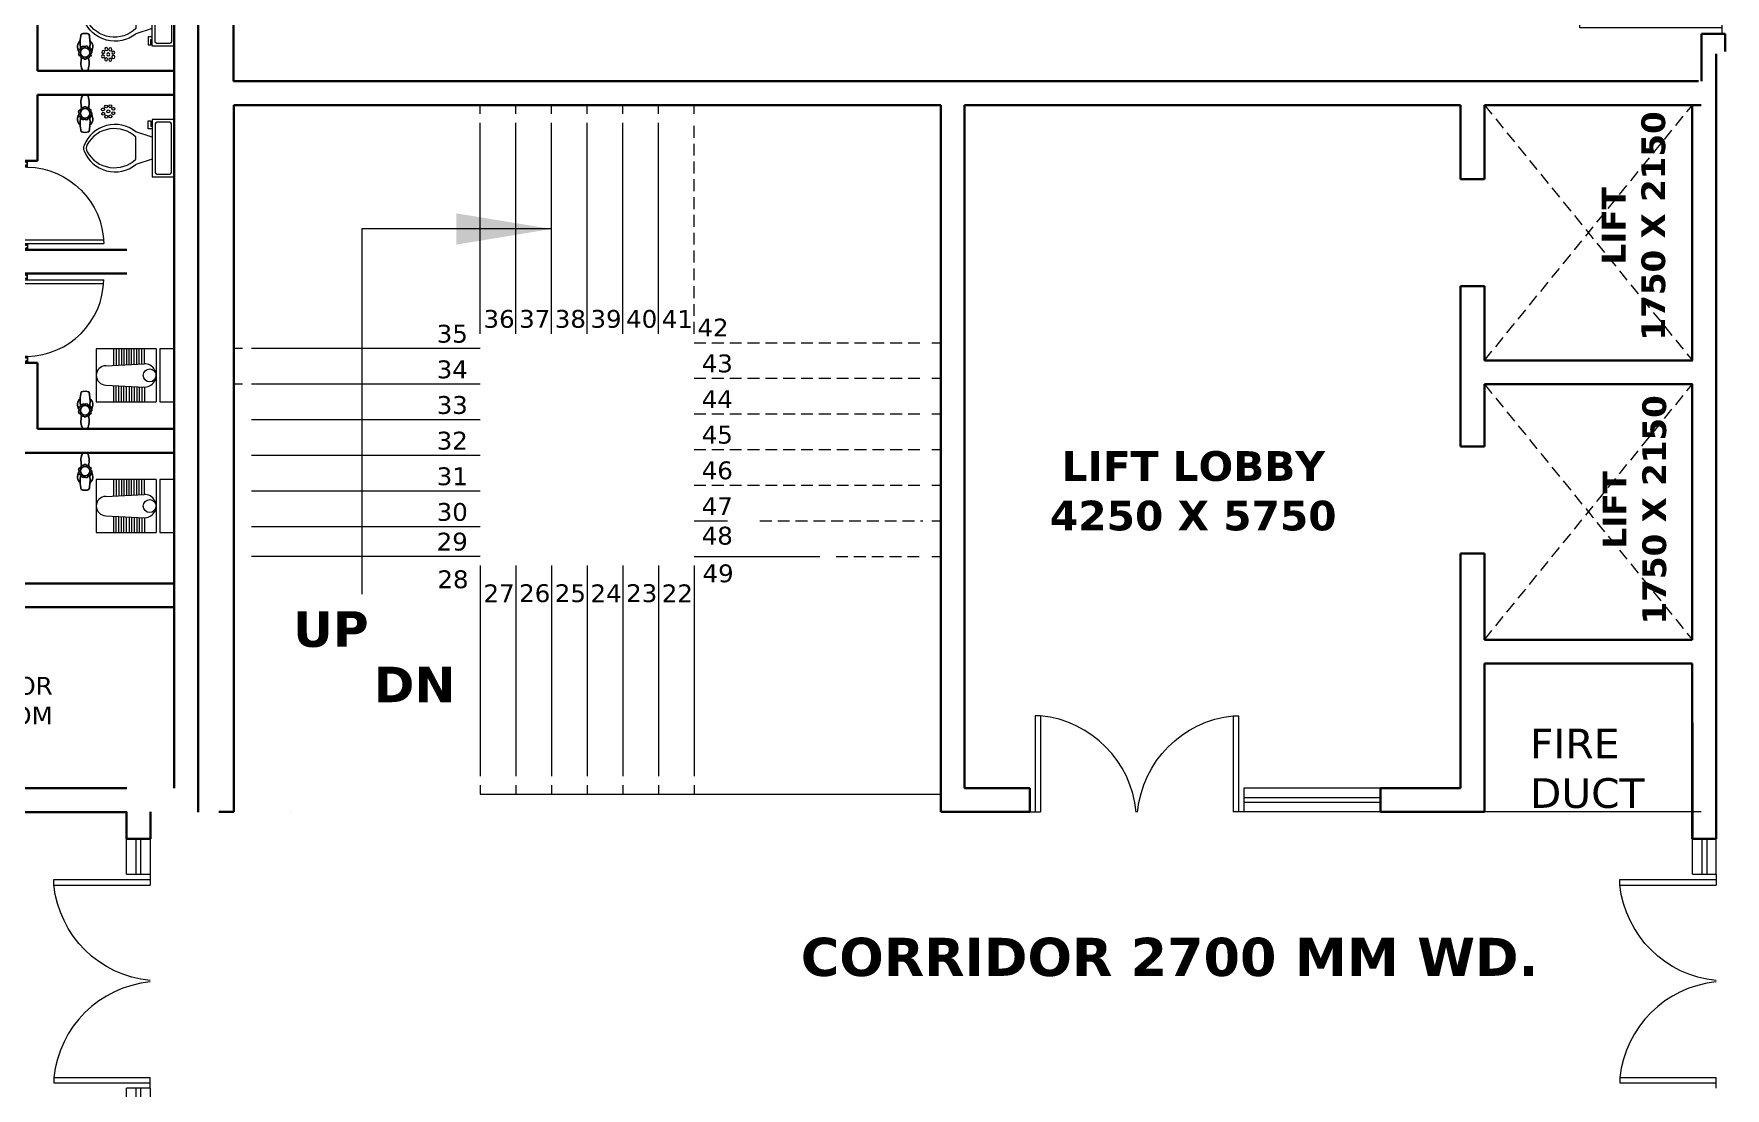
# Model space of a CAD drawing. Header units: millimetres. Extents: x -907591 to 4513934, y -12317808 to 1850003.
# Drawn here: x -446371 to -432139, y -5684151 to -5675276 of the extents above; entities that cross this region are included whole.
import ezdxf

# ---------------------------------------------------------------- set-up
doc = ezdxf.new("R2010")
doc.units = ezdxf.units.MM
doc.header["$LTSCALE"] = 2
doc.header["$MEASUREMENT"] = 0
doc.linetypes.add('HIDDEN', pattern=[0.375, 0.25, -0.125])
doc.layers.add('AEROW', color=7, linetype='Continuous', lineweight=15, true_color=0x0d0d0d)
doc.layers.add('partation wall', color=7, linetype='Continuous', lineweight=20, true_color=0x525023)
for name, color, linetype, lineweight in [('DOOR', 27, 'Continuous', 5), ('FIXTURE', 252, 'Continuous', 0), ('glass', 5, 'Continuous', 15), ('SILL', 74, 'Continuous', 9), ('STAIR', 252, 'Continuous', 9), ('tap', 97, 'Continuous', 25), ('TEXT', 7, 'Continuous', 13), ('WAll', 250, 'Continuous', 35)]:
    doc.layers.add(name, color=color, linetype=linetype, lineweight=lineweight)
doc.styles.add('INNER DIM', font='', dxfattribs={"height": 250})
doc.styles.add('style2', font='')
doc.styles.get('INNER DIM').set_extended_font_data('Arial Narrow', bold=True)
doc.styles.get('style2').set_extended_font_data('Verdana')
doc.dimstyles.new('INNER DIM', dxfattribs={"dimscale": 0, "dimtxt": 250, "dimasz": 100, "dimexe": 50, "dimexo": 50, "dimgap": 50, "dimtad": 0, "dimdec": 0, "dimzin": 0, "dimdsep": 46, "dimtxsty": 'INNER DIM', "dimblk": 'ARCHTICK', "dimcen": 100, "dimdle": 50, "dimclrd": 256, "dimclre": 256, "dimclrt": 256, "dimadec": 0, "dimazin": 0, "dimtfac": 1, "dimtdec": 0, "dimtix": 1, "dimtmove": 2, "dimatfit": 3, "dimfxl": 50, "dimfxlon": 1, "dimtolj": 1, "dimtzin": 0, "dimlwd": -1, "dimlwe": -1, "dimarcsym": 1})

# ---------------------------------------------------------------- blocks, each defined once
blk = doc.blocks.new('A$C378B1DF0')
at = {"layer": 'DOOR', "ltscale": 0.1}
for p, q in [((1100, 0), (1100, 1196)), ((1150, 0), (1150, 1199)), ((1200, 0), (1100, 0))]:
    blk.add_line(p, q, dxfattribs=at)
blk.add_arc((1200, 0), 1200, 92.388, 180, dxfattribs=at)
blk = doc.blocks.new('1000 DOOR R')
at = {"layer": 'DOOR', "color": 252, "ltscale": 200}
for p, q in [((-900, -900), (0, -900)), ((-900, -900), (-900, -950)), ((0, -1000), (0, -900)), ((-900, -950), (0, -950))]:
    blk.add_line(p, q, dxfattribs=at)
blk.add_arc((96, -1003), 1001, 95.4612, 174.0988, dxfattribs=at)
blk = doc.blocks.new('A$C44E84F5B')
at = {"layer": 'SILL', "ltscale": 0.1, "extrusion": (0, 0, -1), "xscale": -0.8999999999990947, "yscale": 0.8999999999990947, "zscale": -0.900000000403865, "rotation": 180}
blk.add_blockref('1000 DOOR R', (0, 900), dxfattribs=at)
at = {"layer": 'SILL', "ltscale": 0.1, "extrusion": (0, 0, -1), "xscale": 0.8999999999990947, "yscale": 0.8999999999990947, "zscale": -0.900000000403865}
blk.add_blockref('1000 DOOR R', (0, 900), dxfattribs=at)
blk = doc.blocks.new('_ArchTick')
at = {"color": 0, "linetype": 'ByBlock', "const_width": 0.15}
blk.add_lwpolyline([(-0.5, -0.5), (0.5, 0.5)], dxfattribs=at)
blk = doc.blocks.new('Toilet - top')
for p, q in [((9.75, -4.5), (9.75, -1.5)), ((-4.87, -6.37), (-3.37, -6.37)), ((-4.87, -7.12), (-4.87, -6.37)), ((-2.62, -7.12), (-4.87, -7.12)), ((-3.37, -6.37), (-3.37, -6)), ((-2.62, -6), (-2.62, -7.12)), ((-0.37, -6), (-1.87, -10.5)), ((5.63, -6), (7.13, -10.5)), ((5.63, -10.5), (-0.37, -10.5))]:
    blk.add_line(p, q)
blk.add_lwpolyline([(10.5, -6), (10.5, 0), (-5.25, 0), (-5.25, -6)], close=True)
for points in [[(-4.5, -1.5), (-4.5, -4.5)], [(9, -0.75), (-3.75, -0.75)], [(-3.75, -5.25), (9, -5.25)]]:
    blk.add_lwpolyline(points)
for centre, radius, start, end in [((-3.84, -1.41), 0.663, 81.8699, 188.1301), ((-3.84, -4.59), 0.663, 171.8699, 278.1301), ((9.09, -1.41), 0.663, 351.8699, 98.1301), ((9.09, -4.59), 0.663, 261.8699, 8.1301), ((5.26, -16.19), 9.13, 141.4691, 248.2606), ((5.77, -16.36), 8.5, 136.3677, 240.998), ((-0.01, -16.19), 9.13, 291.7393, 38.5307), ((-0.52, -16.36), 8.5, 299.0018, 43.6321), ((2.63, -22.05), 2, 240.998, 299.0018), ((2.63, -22.81), 2, 248.2606, 291.7393)]:
    blk.add_arc(centre, radius, start, end)
blk = doc.blocks.new('A$C3DC14F32')
at = {"layer": 'DOOR', "ltscale": 100}
for p, q in [((53, 115), (53, 757)), ((84, 80), (84, 755)), ((0, 0), (0, 115)), ((53, 115), (0, 115)), ((53, 80), (53, 115)), ((53, 80), (697, 80)), ((65, 0), (65, 80)), ((685, 80), (685, 0)), ((697, 115), (697, 80)), ((697, 115), (750, 115)), ((750, 115), (750, 0)), ((65, 0), (0, 0)), ((685, 0), (750, 0))]:
    blk.add_line(p, q, dxfattribs=at)
blk.add_arc((40, 100), 657, 1.3077, 88.8934, dxfattribs=at)
for points in [[(50, 115), (28, 70), (14, 34), (0, 24)], [(26, 115), (8, 92), (10, 56), (0, 44)], [(53, 82), (32, 32), (37, 21), (0, 12)], [(0, 81), (22, 62), (25, 15), (65, 0)], [(62, 80), (49, 49), (54, 24), (4, 0)], [(7, 115), (15, 90), (42, 75), (48, 24), (65, 10)], [(37, 115), (40, 96), (56, 76), (65, 61)], [(743, 115), (735, 90), (708, 75), (702, 24), (685, 10)], [(713, 115), (710, 96), (694, 76), (685, 61)], [(750, 81), (727, 62), (725, 15), (685, 0)], [(688, 80), (701, 49), (696, 24), (746, 0)], [(697, 82), (717, 32), (713, 21), (750, 12)], [(700, 115), (721, 70), (735, 34), (750, 24)], [(723, 115), (742, 92), (739, 56), (750, 44)]]:
    blk.add_spline(points, degree=3, dxfattribs=at)
blk = doc.blocks.new('A$C600A26A3')
at = {"layer": 'FIXTURE', "lineweight": -2, "ltscale": 200}
for p, q in [((118, 288), (118, 427)), ((140, 427), (140, 289)), ((161, 427), (161, 290)), ((161, 427), (161, 290)), ((183, 427), (183, 291)), ((205, 427), (205, 292)), ((227, 427), (227, 293)), ((478, 427), (478, -23)), ((631, 427), (508, 427)), ((508, 427), (508, -23)), ((631, -23), (631, 427)), ((118, -23), (118, 117)), ((140, -23), (140, 115)), ((140, -23), (140, 115)), ((140, -23), (140, 115)), ((161, -23), (161, 114)), ((161, -23), (161, 114)), ((183, -23), (183, 113)), ((205, -23), (205, 112)), ((227, -23), (227, 111)), ((508, -23), (631, -23))]:
    blk.add_line(p, q, dxfattribs=at)
for points in [[(478, 427), (-29, 427), (-29, -23), (478, -23)], [(53, 284), (376, 301)], [(249, 294), (249, 427)], [(270, 295), (270, 427)], [(292, 296), (292, 427)], [(314, 297), (314, 427)], [(335, 299), (335, 427)], [(357, 299), (357, 427)], [(379, 301), (379, 427)], [(631, -23), (631, 427), (508, 427)], [(53, 120), (379, 103)], [(249, 110), (249, -23)], [(270, 109), (270, -23)], [(292, 108), (292, -23)], [(314, 107), (314, -23)], [(335, 106), (335, -23)], [(357, 104), (357, -23)], [(379, 103), (379, -23)]]:
    blk.add_lwpolyline(points, dxfattribs=at)
blk.add_circle((423, 202), 54.8, dxfattribs=at)
for centre, radius, start, end in [((379, 202), 98.7, 264.2326, 91.6843), ((53, 202), 82.2, 90.4267, 269.5733)]:
    blk.add_arc(centre, radius, start, end, dxfattribs=at)
blk = doc.blocks.new('14')
at = {"layer": 'FIXTURE', "ltscale": 15000}
for centre in [(-64.7, 9.5), (-57, 27.9), (-38.2, 36), (-38.1, 9.5), (-20.2, 27), (-12.1, 9.5), (-57, -7.8), (-38.2, -15.3), (-18.6, -8.4)]:
    blk.add_circle(centre, 6.97, dxfattribs=at)
blk = doc.blocks.new('ryr')
at = {"layer": 'tap', "ltscale": 100}
for p, q in [((1982562.6, -4956366.8), (1982560.6, -4956373.7)), ((1982561.1, -4956384.7), (1982565.1, -4956394.4)), ((1982569, -4956357.8), (1982576.1, -4956352.9)), ((1982572.8, -4956401.4), (1982582.2, -4956405.4)), ((1982583.7, -4956350.4), (1982590.2, -4956350.1)), ((1982601.5, -4956402.7), (1982592.8, -4956405.7)), ((1982598.2, -4956351.9), (1982604.6, -4956355.3)), ((1982613.7, -4956389.8), (1982610.1, -4956395.6)), ((1982610.7, -4956361.3), (1982614, -4956367.1)), ((1982616, -4956374.1), (1982616, -4956381.8)), ((1982666.3, -4956367.8), (1982666.3, -4956388.4))]:
    blk.add_line(p, q, dxfattribs=at)
blk.add_circle((1982588.3, -4956378.1), 20, dxfattribs=at)
for centre, radius, start, end in [((1982556.2, -4956378.1), 48, 160.19525, 199.80475), ((1982547.7, -4956509), 151.7, 81.7623, 103.98343), ((1982547.7, -4956247.1), 151.7, 256.01657, 279.83793), ((1982564.4, -4956380.5), 34.6, 56.55278, 138.71433), ((1982564.4, -4956375.7), 34.6, 221.33171, 306.26993), ((1982556.9, -4956379.4), 6.73, 307.88989, 56.91974), ((1982563.2, -4956360.5), 6.39, 264.66017, 25.13943), ((1982568.6, -4956398.3), 5.26, 323.21483, 132.06054), ((1982579.4, -4956350.2), 4.3, 217.97287, 357.25439), ((1982587.4, -4956410.2), 7.04, 39.96175, 136.82676), ((1982594.6, -4956348.9), 4.62, 195.6991, 319.69964), ((1982607.8, -4956401.6), 6.38, 69.03031, 190.3369), ((1982608.8, -4956357.1), 4.58, 156.59268, 294.66379), ((1982615.4, -4956370.5), 3.66, 111.86148, 279.30966), ((1982633.1, -4956440.8), 80.2, 65.56247, 105.33265), ((1982633.1, -4956315.4), 80.2, 254.66735, 294.43753), ((1982616.8, -4956386.3), 4.61, 99.2597, 228.44841), ((1982588.3, -4956378.1), 28, 279.24362, 279.24386)]:
    blk.add_arc(centre, radius, start, end, dxfattribs=at)
blk = doc.blocks.new('u67u6ujuj')
at = {"layer": 'WAll', "ltscale": 100}
for p, q in [((-1416610, -5385111), (-1416610, -5394461)), ((-1416810, -5385311), (-1416810, -5394261)), ((-1417960, -5388223), (-1417960, -5387667)), ((-1417960, -5388223), (-1416810, -5388223)), ((-1417960, -5388979), (-1417960, -5388423)), ((-1417960, -5388423), (-1416810, -5388423)), ((-1418160, -5388979), (-1417960, -5388979)), ((-1418160, -5389729), (-1417210, -5389729)), ((-1418160, -5389929), (-1417210, -5389929)), ((-1418160, -5390679), (-1417960, -5390679)), ((-1417960, -5391236), (-1417960, -5390679)), ((-1416810, -5391236), (-1417960, -5391236)), ((-1417960, -5391236), (-1416810, -5391236)), ((-1418285, -5391436), (-1416810, -5391436)), ((-1419035, -5392536), (-1416810, -5392536)), ((-1418285, -5392536), (-1416810, -5392536)), ((-1419235, -5392736), (-1416810, -5392736)), ((-1419035, -5394261), (-1417210, -5394261)), ((-1417210, -5394461), (-1419235, -5394461))]:
    blk.add_line(p, q, dxfattribs=at)
at = {"layer": 'DOOR', "ltscale": 100, "xscale": -1, "rotation": 270.0005034062861}
blk.add_blockref('A$C3DC14F32', (-1418160, -5389729), dxfattribs=at)
at = {"layer": 'DOOR', "ltscale": 100, "rotation": 269.9994965937138}
blk.add_blockref('A$C3DC14F32', (-1418160, -5389929), dxfattribs=at)
at = {"layer": 'FIXTURE', "ltscale": 100, "extrusion": (0, 0, -1), "yscale": 30.77059217263013, "zscale": -30.7705921728903}
for p, xscale, rotation in [((1416810, -5387854), 30.77059217263013, 90.00000000000004), ((1416810, -5388792), -30.77059217263013, 90)]:
    blk.add_blockref('Toilet - top', p, dxfattribs=dict(at, xscale=xscale, rotation=rotation))
at = {"layer": 'FIXTURE', "lineweight": 40, "yscale": 2, "zscale": 2, "rotation": 270}
for p, xscale in [((8495196, -1422891), 2), ((8495196, -9353756), -2), ((8495196, -1425903), 2), ((8495196, -9356768), -2)]:
    blk.add_blockref('ryr', p, dxfattribs=dict(at, xscale=xscale))
at = {"layer": 'FIXTURE', "yscale": 1.8, "zscale": 1.8}
for p, xscale, rotation in [((-1417325, -5388142), -1.8, 110.471190732132), ((-1417325, -5388505), 1.8, 69.528809267868)]:
    blk.add_blockref('14', p, dxfattribs=dict(at, xscale=xscale, rotation=rotation))
at = {"layer": 'FIXTURE', "color": 0, "ltscale": 0.1, "xscale": 0.9934928603470324, "yscale": 0.9934928603470324, "zscale": 0.9934928583238972}
for p in [(-1417437, -5390986), (-1417437, -5392086)]:
    blk.add_blockref('A$C600A26A3', p, dxfattribs=at)
at = {"layer": 'TEXT', "ltscale": 100, "insert": (-1417833, -5393323), "char_height": 150, "attachment_point": 3, "style": 'style2'}
blk.add_mtext('JANITOR\\PROOM', dxfattribs=at)

msp = doc.modelspace()

# ---------------------------------------------------------------- linework, layer by layer
at = {"layer": 'glass', "ltscale": 100}
for p, q in [((-435039, -5681706), (-436190, -5681706)), ((-435040, -5681706), (-436190, -5681706)), ((-435039, -5681746), (-436190, -5681746)), ((-435040, -5681746), (-436190, -5681746)), ((-445512, -5682051), (-445512, -5682351)), ((-445472, -5682051), (-445472, -5682351)), ((-432335, -5682051), (-432335, -5682351)), ((-432295, -5682051), (-432295, -5682351)), ((-445512, -5684151), (-445512, -5684451)), ((-445472, -5684151), (-445472, -5684451))]:
    msp.add_line(p, q, dxfattribs=at)
at = {"layer": 'partation wall', "ltscale": 100}
msp.add_line((-444215, -5681826), (-444214, -5681826), dxfattribs=at)
at = {"layer": 'SILL', "ltscale": 100}
for p, q in [((-435039, -5681626), (-436190, -5681626)), ((-436190, -5681626), (-436190, -5681826)), ((-435040, -5681626), (-436190, -5681626)), ((-436190, -5681626), (-436190, -5681826)), ((-435039, -5681826), (-436190, -5681826)), ((-435040, -5681826), (-436190, -5681826)), ((-445590, -5682351), (-445590, -5682051)), ((-445390, -5682351), (-445390, -5682051)), ((-432415, -5682351), (-432415, -5682051)), ((-432215, -5682351), (-432215, -5682051)), ((-445590, -5682351), (-445392, -5682351)), ((-432413, -5682351), (-432215, -5682351)), ((-445390, -5684151), (-445590, -5684151)), ((-445590, -5684451), (-445590, -5684151)), ((-445390, -5684451), (-445390, -5684151))]:
    msp.add_line(p, q, dxfattribs=at)
at = {"layer": 'STAIR', "ltscale": 100}
for p, q in [((-442615, -5675951), (-442615, -5675876)), ((-442315, -5675951), (-442315, -5675876)), ((-442015, -5675951), (-442015, -5675876)), ((-441715, -5675951), (-441715, -5675876)), ((-441415, -5675951), (-441415, -5675876)), ((-441115, -5675951), (-441115, -5675876)), ((-440815, -5675951), (-440815, -5675876)), ((-442615, -5677801), (-442615, -5676026)), ((-442315, -5677801), (-442315, -5676026)), ((-442015, -5677801), (-442015, -5676026)), ((-441715, -5677801), (-441715, -5676026)), ((-441415, -5677801), (-441415, -5676026)), ((-441115, -5677801), (-441115, -5676026)), ((-444615, -5677926), (-444690, -5677926)), ((-442615, -5677926), (-444540, -5677926)), ((-438815, -5677876), (-438740, -5677876)), ((-444615, -5678226), (-444690, -5678226)), ((-442615, -5678226), (-444540, -5678226)), ((-438815, -5678176), (-438740, -5678176)), ((-442615, -5678526), (-444540, -5678526)), ((-438815, -5678476), (-438740, -5678476)), ((-442615, -5678826), (-444540, -5678826)), ((-438815, -5678776), (-438740, -5678776)), ((-442615, -5679126), (-444540, -5679126)), ((-438815, -5679076), (-438740, -5679076)), ((-442615, -5679426), (-444540, -5679426)), ((-440815, -5679376), (-440535, -5679376)), ((-438815, -5679376), (-438740, -5679376)), ((-438815, -5679376), (-438740, -5679376)), ((-442615, -5679676), (-444540, -5679676)), ((-440815, -5679676), (-439756, -5679676)), ((-438815, -5679676), (-438740, -5679676)), ((-438815, -5679676), (-438740, -5679676)), ((-442615, -5679751), (-442615, -5681526)), ((-442315, -5679751), (-442315, -5681526)), ((-442015, -5679751), (-442015, -5681526)), ((-441715, -5679751), (-441715, -5681526)), ((-441415, -5679751), (-441415, -5681526)), ((-441115, -5679751), (-441115, -5681526)), ((-440815, -5679751), (-440815, -5681526)), ((-442614, -5681601), (-442614, -5681676)), ((-442614, -5681676), (-438740, -5681676)), ((-442314, -5681601), (-442314, -5681676)), ((-442014, -5681601), (-442014, -5681676)), ((-441714, -5681601), (-441714, -5681676)), ((-441414, -5681601), (-441414, -5681676)), ((-441114, -5681601), (-441114, -5681676)), ((-440814, -5681601), (-440814, -5681676)), ((-432340, -5681826), (-434165, -5681826))]:
    msp.add_line(p, q, dxfattribs=at)
at = {"layer": 'STAIR', "linetype": 'HIDDEN', "ltscale": 200}
for p, q in [((-434165, -5678026), (-432415, -5675876)), ((-434165, -5675876), (-432415, -5678026)), ((-440815, -5677801), (-440815, -5676026)), ((-440815, -5677876), (-438890, -5677876)), ((-440815, -5678176), (-438890, -5678176)), ((-434165, -5680376), (-432415, -5678226)), ((-434165, -5678226), (-432415, -5680376)), ((-440815, -5678476), (-438890, -5678476)), ((-440815, -5678776), (-438890, -5678776)), ((-440815, -5679076), (-438890, -5679076)), ((-440261, -5679376), (-438890, -5679376)), ((-439620, -5679676), (-438890, -5679676))]:
    msp.add_line(p, q, dxfattribs=at)
at = {"layer": 'WAll', "ltscale": 100}
for p, q in [((-444690, -5675676), (-444690, -5672376)), ((-445189, -5672676), (-445189, -5681626)), ((-432339, -5675276), (-432339, -5675676)), ((-432139, -5675276), (-432339, -5675276)), ((-432139, -5675276), (-432139, -5675426)), ((-432215, -5682051), (-432215, -5675446)), ((-432364, -5675676), (-444690, -5675676)), ((-444689, -5675876), (-444689, -5681826)), ((-438740, -5675876), (-444689, -5675876)), ((-444689, -5675876), (-444689, -5681826)), ((-438740, -5681826), (-438740, -5675876)), ((-438540, -5675876), (-435039, -5675876)), ((-438540, -5681626), (-438540, -5675876)), ((-438540, -5675876), (-434365, -5675876)), ((-438540, -5681626), (-438540, -5675876)), ((-434365, -5676501), (-434365, -5675876)), ((-432340, -5675876), (-434165, -5675876)), ((-434165, -5676501), (-434165, -5675876)), ((-432416, -5675876), (-432416, -5678026)), ((-434165, -5676501), (-434365, -5676501)), ((-434365, -5678751), (-434365, -5677401)), ((-434165, -5677401), (-434365, -5677401)), ((-434165, -5678026), (-434165, -5677401)), ((-432415, -5678026), (-434165, -5678026)), ((-434165, -5678226), (-434165, -5678751)), ((-434165, -5678751), (-434165, -5678226)), ((-432415, -5678226), (-434165, -5678226)), ((-432416, -5678226), (-432416, -5680376)), ((-434165, -5678751), (-434365, -5678751)), ((-434365, -5681626), (-434365, -5679651)), ((-434165, -5679651), (-434365, -5679651)), ((-434165, -5679651), (-434165, -5680176)), ((-434165, -5680376), (-434165, -5679651)), ((-432416, -5680376), (-434165, -5680376)), ((-434165, -5681826), (-434165, -5680576)), ((-432416, -5680576), (-434165, -5680576)), ((-432416, -5680576), (-432416, -5682051)), ((-432415, -5682051), (-432415, -5681077)), ((-437989, -5681626), (-438540, -5681626)), ((-437990, -5681626), (-438415, -5681626)), ((-437989, -5681626), (-438265, -5681626)), ((-437990, -5681626), (-437990, -5681826)), ((-437989, -5681826), (-437989, -5681626)), ((-437989, -5681626), (-437989, -5681826)), ((-435040, -5681826), (-435040, -5681626)), ((-435040, -5681626), (-434365, -5681626)), ((-445590, -5682051), (-445590, -5681826)), ((-445390, -5682051), (-445390, -5681826)), ((-444815, -5681826), (-444689, -5681826)), ((-437989, -5681826), (-438740, -5681826)), ((-437990, -5681826), (-438265, -5681826)), ((-437989, -5681826), (-438265, -5681826)), ((-434165, -5681826), (-435040, -5681826)), ((-445390, -5682051), (-445590, -5682051)), ((-432415, -5682051), (-432215, -5682051))]:
    msp.add_line(p, q, dxfattribs=at)

# ---------------------------------------------------------------- block references
at = {"layer": 'DOOR', "ltscale": 100, "xscale": -1, "rotation": 90}
msp.add_blockref('A$C378B1DF0', (-432164, -5674076), dxfattribs=at)
at = {"layer": 'DOOR', "ltscale": 100, "xscale": -1}
for p in [(-445392, -5684151), (-432215, -5684151)]:
    msp.add_blockref('A$C44E84F5B', p, dxfattribs=at)
at = {"layer": 'SILL', "ltscale": 0.1, "xscale": 0.8999999999941792, "yscale": 0.8999999999941792, "zscale": 0.900000000403865, "rotation": 270}
msp.add_blockref('1000 DOOR R', (-437089, -5681826), dxfattribs=at)
at = {"layer": 'SILL', "ltscale": 0.1, "extrusion": (0, 0, -1), "xscale": 0.8999999999941792, "yscale": 0.8999999999941792, "zscale": -0.900000000403865, "rotation": 270}
msp.add_blockref('1000 DOOR R', (437089, -5681826), dxfattribs=at)
at = {"layer": 'WAll'}
msp.add_blockref('u67u6ujuj', (971621, -287366), dxfattribs=at)

# ---------------------------------------------------------------- texts
at = {"layer": 'TEXT', "ltscale": 0.1, "char_height": 200, "attachment_point": 5, "rotation": 90, "style": 'style2'}
for insert in [(-432909, -5676893), (-432901, -5679283)]:
    msp.add_mtext('{\\fVerdana|b1|i0|c0|p34;LIFT\\P1750 X 2150 }', dxfattribs=dict(at, insert=insert))
at = {"layer": 'TEXT', "ltscale": 0.1, "attachment_point": 5, "style": 'style2'}
for s, insert, char_height in [('36', (-442456, -5677677), 150), ('37', (-442156, -5677677), 150), ('38', (-441856, -5677677), 150), ('39', (-441556, -5677677), 150), ('40', (-441256, -5677677), 150), ('41', (-440956, -5677677), 150), ('42', (-440656, -5677749), 150), ('35', (-442850, -5677802), 150), ('43', (-440620, -5678052), 150), ('34', (-442850, -5678102), 150), ('44', (-440620, -5678352), 150), ('33', (-442850, -5678402), 150), ('32', (-442850, -5678702), 150), ('45', (-440620, -5678652), 150), ('31', (-442850, -5679002), 150), ('46', (-440620, -5678952), 150), ('30', (-442850, -5679302), 150), ('47', (-440620, -5679252), 150), ('48', (-440620, -5679502), 150), ('29', (-442850, -5679552), 150), ('28', (-442844, -5679869), 150), ('49', (-440613, -5679819), 150), ('27', (-442456, -5679986), 150), ('26', (-442156, -5679986), 150), ('25', (-441856, -5679986), 150), ('24', (-441556, -5679986), 150), ('23', (-441256, -5679986), 150), ('22', (-440956, -5679986), 150), ('{\\fVerdana|b1|i0|c0|p34;UP}', (-443871, -5680289), 300), ('{\\fVerdana|b1|i0|c0|p34;DN}', (-443167, -5680753), 300), ('{\\fVerdana|b1|i0|c0|p34;\\H1.2857x;CORRIDOR 2700 MM WD.\\H0.77778x;  }', (-436814, -5683049), 250)]:
    msp.add_mtext(s, dxfattribs=dict(at, insert=insert, char_height=char_height))
at = {"layer": 'TEXT', "ltscale": 0.1, "insert": (-436615, -5679125), "char_height": 250, "width": 3864.69, "attachment_point": 5, "style": 'style2'}
msp.add_mtext('{\\fVerdana|b1|i0|c0|p34;LIFT LOBBY\\P4250 X 5750}', dxfattribs=at)
at = {"layer": 'TEXT', "lineweight": 30, "ltscale": 100, "insert": (-433782, -5681125), "char_height": 250, "width": 943.08, "attachment_point": 1, "style": 'style2'}
msp.add_mtext('FIRE\\PDUCT', dxfattribs=at)

# ---------------------------------------------------------------- leaders
at = {"layer": 'AEROW', "lineweight": 35, "ltscale": 100}
msp.add_leader([(-442015, -5676919), (-443611, -5676919), (-443611, -5679993)], dimstyle='INNER DIM', override={"dimscale": 1, "dimasz": 800}, dxfattribs=at)

doc.saveas('drawing.dxf')
